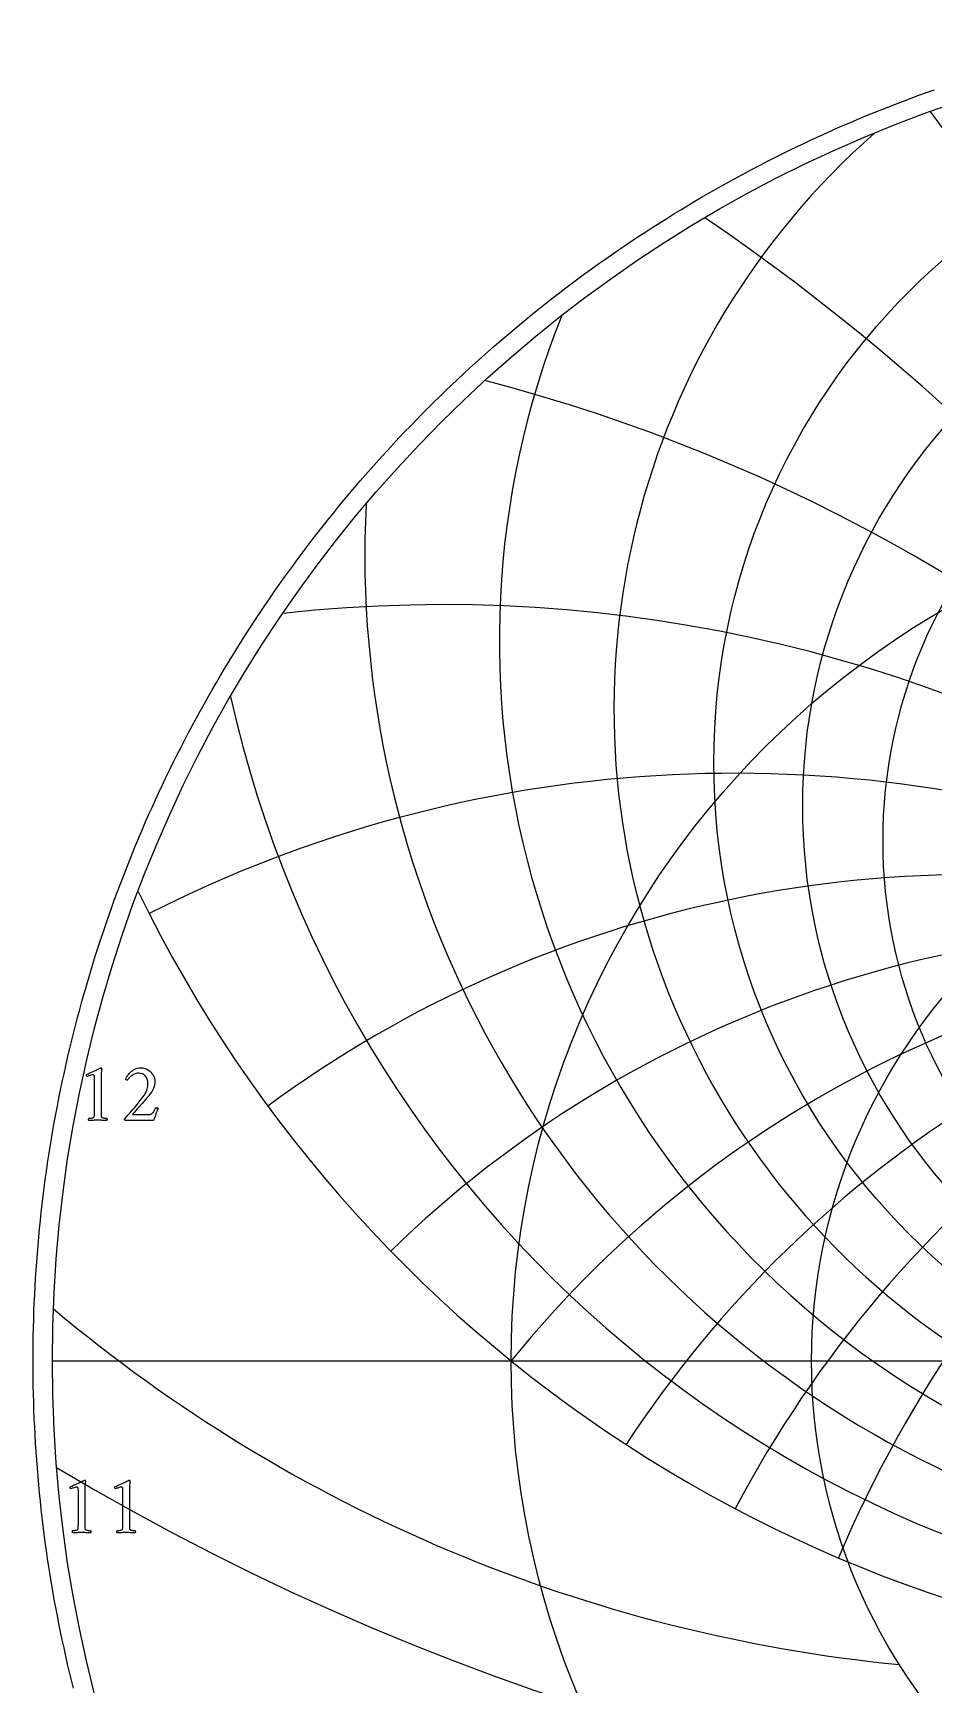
# Model space of a CAD drawing. Header units: millimetres. Extents: x -71 to 71, y -71 to 73.
# Drawn here: x -71.2 to -23.6, y -17.1 to 70.2 of the extents above; entities that cross this region are included whole.
import ezdxf

# ---------------------------------------------------------------- set-up
doc = ezdxf.new("R2010")
doc.units = ezdxf.units.MM
for name, color, linetype in [('CUT_OUTER', 1, 'Continuous'), ('ENGRAVE', 7, 'Continuous'), ('ENGRAVE_FINE', 8, 'Continuous'), ('TEXT', 5, 'Continuous')]:
    doc.layers.add(name, color=color, linetype=linetype)

msp = doc.modelspace()

# ---------------------------------------------------------------- linework, layer by layer
at = {"layer": 'CUT_OUTER'}
msp.add_lwpolyline([(-69.0856, -17.305), (-69.1905, -16.8808), (-69.2928, -16.456), (-69.3925, -16.0305), (-69.4895, -15.6044), (-69.5839, -15.1777), (-69.6758, -14.7505), (-69.765, -14.3227), (-69.8515, -13.8943), (-69.9355, -13.4655), (-70.0168, -13.0361), (-70.0954, -12.6062), (-70.1715, -12.1759), (-70.2449, -11.7451), (-70.3156, -11.3139), (-70.3837, -10.8822), (-70.4492, -10.4501), (-70.5119, -10.0177), (-70.5721, -9.5848), (-70.6296, -9.1516), (-70.6844, -8.7181), (-70.7366, -8.2842), (-70.7861, -7.85), (-70.8329, -7.4155), (-70.8771, -6.9808), (-70.9186, -6.5458), (-70.9574, -6.1105), (-70.9935, -5.675), (-71.027, -5.2393), (-71.0578, -4.8034), (-71.086, -4.3673), (-71.1114, -3.931), (-71.1342, -3.4946), (-71.1543, -3.0581), (-71.1717, -2.6214), (-71.1865, -2.1847), (-71.1985, -1.7478), (-71.2079, -1.3109), (-71.2146, -0.874), (-71.2187, -0.437), (-71.22, 0), (-71.2187, 0.437), (-71.2146, 0.874), (-71.2079, 1.3109), (-71.1985, 1.7478), (-71.1865, 2.1847), (-71.1717, 2.6214), (-71.1543, 3.0581), (-71.1342, 3.4946), (-71.1114, 3.931), (-71.086, 4.3673), (-71.0578, 4.8034), (-71.027, 5.2393), (-70.9935, 5.675), (-70.9574, 6.1105), (-70.9186, 6.5458), (-70.8771, 6.9808), (-70.8329, 7.4155), (-70.7861, 7.85), (-70.7366, 8.2842), (-70.6844, 8.7181), (-70.6296, 9.1516), (-70.5721, 9.5848), (-70.5119, 10.0177), (-70.4492, 10.4501), (-70.3837, 10.8822), (-70.3156, 11.3139), (-70.2449, 11.7451), (-70.1715, 12.1759), (-70.0954, 12.6062), (-70.0168, 13.0361), (-69.9355, 13.4655), (-69.8515, 13.8943), (-69.765, 14.3227), (-69.6758, 14.7505), (-69.5839, 15.1777), (-69.4895, 15.6044), (-69.3925, 16.0305), (-69.2928, 16.456), (-69.1905, 16.8808), (-69.0856, 17.305), (-68.9781, 17.7286), (-68.8681, 18.1515), (-68.7554, 18.5738), (-68.6401, 18.9953), (-68.5223, 19.4161), (-68.4019, 19.8362), (-68.2789, 20.2555), (-68.1533, 20.6741), (-68.0252, 21.0919), (-67.8945, 21.5089), (-67.7612, 21.9251), (-67.6254, 22.3404), (-67.487, 22.7549), (-67.3462, 23.1686), (-67.2027, 23.5814), (-67.0568, 23.9933), (-66.9083, 24.4043), (-66.7573, 24.8144), (-66.6038, 25.2235), (-66.4477, 25.6317), (-66.2892, 26.039), (-66.1282, 26.4452), (-65.9647, 26.8505), (-65.7987, 27.2547), (-65.6302, 27.6579), (-65.4593, 28.0601), (-65.2859, 28.4612), (-65.11, 28.8613), (-64.9317, 29.2603), (-64.7509, 29.6581), (-64.5677, 30.0549), (-64.3821, 30.4505), (-64.1941, 30.8449), (-64.0036, 31.2382), (-63.8107, 31.6304), (-63.6154, 32.0213), (-63.4178, 32.4111), (-63.2177, 32.7996), (-63.0152, 33.1868), (-62.8104, 33.5729), (-62.6033, 33.9576), (-62.3937, 34.3411), (-62.1818, 34.7233), (-61.9676, 35.1042), (-61.751, 35.4838), (-61.5321, 35.862), (-61.3109, 36.2389), (-61.0874, 36.6144), (-60.8616, 36.9885), (-60.6335, 37.3613), (-60.4031, 37.7326), (-60.1705, 38.1025), (-59.9355, 38.471), (-59.6984, 38.838), (-59.4589, 39.2036), (-59.2173, 39.5677), (-58.9734, 39.9303), (-58.7273, 40.2914), (-58.4789, 40.651), (-58.2284, 41.0091), (-57.9757, 41.3656), (-57.7208, 41.7205), (-57.4637, 42.0739), (-57.2044, 42.4257), (-56.943, 42.7759), (-56.6795, 43.1245), (-56.4138, 43.4715), (-56.146, 43.8168), (-55.8761, 44.1605), (-55.6041, 44.5025), (-55.33, 44.8428), (-55.0538, 45.1815), (-54.7755, 45.5184), (-54.4952, 45.8537), (-54.2128, 46.1872), (-53.9284, 46.519), (-53.642, 46.849), (-53.3535, 47.1773), (-53.063, 47.5037), (-52.7705, 47.8284), (-52.4761, 48.1513), (-52.1796, 48.4724), (-51.8812, 48.7917), (-51.5809, 49.1091), (-51.2786, 49.4246), (-50.9743, 49.7384), (-50.6682, 50.0502), (-50.3601, 50.3601), (-50.0502, 50.6682), (-49.7384, 50.9743), (-49.4246, 51.2786), (-49.1091, 51.5809), (-48.7917, 51.8812), (-48.4724, 52.1796), (-48.1513, 52.4761), (-47.8284, 52.7705), (-47.5037, 53.063), (-47.1773, 53.3535), (-46.849, 53.642), (-46.519, 53.9284), (-46.1872, 54.2128), (-45.8537, 54.4952), (-45.5184, 54.7755), (-45.1815, 55.0538), (-44.8428, 55.33), (-44.5025, 55.6041), (-44.1605, 55.8761), (-43.8168, 56.146), (-43.4715, 56.4138), (-43.1245, 56.6795), (-42.7759, 56.943), (-42.4257, 57.2044), (-42.0739, 57.4637), (-41.7205, 57.7208), (-41.3656, 57.9757), (-41.0091, 58.2284), (-40.651, 58.4789), (-40.2914, 58.7273), (-39.9303, 58.9734), (-39.5677, 59.2173), (-39.2036, 59.4589), (-38.838, 59.6984), (-38.471, 59.9355), (-38.1025, 60.1705), (-37.7326, 60.4031), (-37.3613, 60.6335), (-36.9885, 60.8616), (-36.6144, 61.0874), (-36.2389, 61.3109), (-35.862, 61.5321), (-35.4838, 61.751), (-35.1042, 61.9676), (-34.7233, 62.1818), (-34.3411, 62.3937), (-33.9576, 62.6033), (-33.5729, 62.8104), (-33.1868, 63.0152), (-32.7996, 63.2177), (-32.4111, 63.4178), (-32.0213, 63.6154), (-31.6304, 63.8107), (-31.2382, 64.0036), (-30.8449, 64.1941), (-30.4505, 64.3821), (-30.0549, 64.5677), (-29.6581, 64.7509), (-29.2603, 64.9317), (-28.8613, 65.11), (-28.4612, 65.2859), (-28.0601, 65.4593), (-27.6579, 65.6302), (-27.2547, 65.7987), (-26.8505, 65.9647), (-26.4452, 66.1282), (-26.039, 66.2892), (-25.6317, 66.4477), (-25.2235, 66.6038), (-24.8144, 66.7573), (-24.4043, 66.9083), (-23.9933, 67.0568), (-23.5814, 67.2027)], dxfattribs=at)
at = {"layer": 'ENGRAVE'}
msp.add_lwpolyline([(-70.2, 0), (70.2, 0)], dxfattribs=at)
for centre, radius in [((0, 0), 70.2), ((0, 31.6222), 35.2387), ((0, 29.3414), 30.5447), ((0, 27.5032), 26.2999), ((0, 0), 45.9522), ((0, 0), 30.0798)]:
    msp.add_circle(centre, radius, dxfattribs=at)
for centre, radius, start, end in [((0, 34.4687), 40.5184, 131.307855, 48.692145), ((0, 38.0583), 46.5751, 158.307565, 21.692435), ((0, 42.6543), 53.6864, 177.166321, 2.833679), ((0, 48.6634), 62.275, 192.562112, 347.437888), ((0, 56.7462), 73.0187, 205.930897, 334.069103), ((0, -37.2113), 59.1294, 39, 141), ((0, -37.2113), 59.1294, 39, 141), ((-17.5067, 65.3361), 81.7734, 229.930345, 264.433471)]:
    msp.add_arc(centre, radius, start, end, dxfattribs=at)
at = {"layer": 'ENGRAVE_FINE'}
for centre, radius, start, end in [((-162.4567, -37.2113), 172.8828, 7.145895, 36.6736), ((-162.4567, -37.2113), 172.8828, 7.145895, 36.6736), ((-102.4151, -37.2113), 118.2588, 10.840654, 55.662821), ((-102.4151, -37.2113), 118.2588, 10.840654, 55.662821), ((-70.4677, -37.2113), 91.989, 14.688568, 75.445741), ((-70.4677, -37.2113), 91.989, 14.688568, 75.445741), ((-49.6155, -37.2113), 77.188, 18.753071, 96.251491), ((-49.6155, -37.2113), 77.188, 18.753071, 96.251491), ((-34.1384, -37.2113), 68.2768, 23.109812, 116.954145), ((-34.1384, -37.2113), 68.2768, 23.109812, 116.954145), ((34.1384, -37.2113), 68.2768, 63.045855, 156.890188), ((34.1384, -37.2113), 68.2768, 63.045855, 156.890188), ((-21.5213, -37.2113), 62.9242, 27.851987, 126.345474), ((-21.5213, -37.2113), 62.9242, 27.851987, 126.345474), ((21.5213, -37.2113), 62.9242, 53.654526, 152.148013), ((21.5213, -37.2113), 62.9242, 53.654526, 152.148013), ((-10.4261, -37.2113), 60.0416, 33.097661, 134.238363), ((-10.4261, -37.2113), 60.0416, 33.097661, 134.238363), ((10.4261, -37.2113), 60.0416, 45.761637, 146.902339), ((10.4261, -37.2113), 60.0416, 45.761637, 146.902339), ((0, 111.4929), 136.4429, 239.147014, 300.852986)]:
    msp.add_arc(centre, radius, start, end, dxfattribs=at)
at = {"layer": 'TEXT'}
for points in [[(-67.9687, 13.2147), (-67.9687, 14.9639), (-67.9699, 15.0068), (-67.9736, 15.0425), (-67.9799, 15.071), (-67.9886, 15.0923), (-68.0003, 15.1078), (-68.0157, 15.1189), (-68.0347, 15.1256), (-68.0572, 15.1278), (-68.0849, 15.1257), (-68.1192, 15.1195), (-68.1602, 15.1091), (-68.2078, 15.0946), (-68.2557, 15.0786), (-68.2975, 15.0641), (-68.3332, 15.051), (-68.3628, 15.0392), (-68.3802, 15.0555), (-68.3927, 15.0735), (-68.4001, 15.0932), (-68.4026, 15.1145), (-68.4026, 15.1148), (-68.4026, 15.1156), (-68.4026, 15.117), (-68.4026, 15.1189), (-68.4021, 15.1269), (-68.4004, 15.1333), (-68.3977, 15.138), (-68.3938, 15.1411), (-68.3056, 15.1811), (-68.2183, 15.2213), (-68.1318, 15.2619), (-68.0461, 15.3027), (-67.9645, 15.3419), (-67.89, 15.3774), (-67.8228, 15.4094), (-67.7627, 15.4378), (-67.7131, 15.461), (-67.6769, 15.4776), (-67.6544, 15.4876), (-67.6454, 15.4909), (-67.6365, 15.4909), (-67.6263, 15.4892), (-67.6177, 15.4843), (-67.6108, 15.476), (-67.6055, 15.4643), (-67.6014, 15.4516), (-67.5978, 15.44), (-67.5947, 15.4295), (-67.5922, 15.42), (-67.5933, 15.4133), (-67.5967, 15.3929), (-67.6022, 15.359), (-67.61, 15.3116), (-67.6177, 15.2516), (-67.6232, 15.1804), (-67.6266, 15.0977), (-67.6277, 15.0038), (-67.6277, 13.2147), (-67.6275, 13.1668), (-67.6271, 13.1206), (-67.6264, 13.076), (-67.6255, 13.0331), (-67.6234, 12.993), (-67.6194, 12.9568), (-67.6134, 12.9244), (-67.6055, 12.8959), (-67.5981, 12.8851), (-67.5845, 12.8748), (-67.5648, 12.8651), (-67.5391, 12.856), (-67.5099, 12.8478), (-67.4799, 12.8411), (-67.449, 12.8357), (-67.4173, 12.8317), (-67.3876, 12.8288), (-67.3625, 12.8267), (-67.3422, 12.8254), (-67.3265, 12.825), (-67.3206, 12.8145), (-67.316, 12.8007), (-67.3128, 12.7835), (-67.311, 12.763), (-67.3112, 12.7425), (-67.3138, 12.7254), (-67.3189, 12.7115), (-67.3265, 12.701), (-67.3916, 12.7053), (-67.4539, 12.7093), (-67.5134, 12.7131), (-67.5701, 12.7165), (-67.6266, 12.7194), (-67.6852, 12.7215), (-67.7461, 12.7227), (-67.8092, 12.7232), (-67.8698, 12.7227), (-67.9277, 12.7215), (-67.9828, 12.7194), (-68.0351, 12.7165), (-68.0879, 12.7131), (-68.1447, 12.7093), (-68.2053, 12.7053), (-68.2698, 12.701), (-68.2774, 12.7115), (-68.2825, 12.7254), (-68.2851, 12.7425), (-68.2853, 12.763), (-68.2835, 12.7835), (-68.2803, 12.8007), (-68.2757, 12.8145), (-68.2698, 12.825), (-68.2541, 12.8254), (-68.2338, 12.8267), (-68.2088, 12.8288), (-68.179, 12.8317), (-68.1473, 12.8357), (-68.1164, 12.8411), (-68.0864, 12.8478), (-68.0572, 12.856), (-68.0318, 12.8651), (-68.0129, 12.8748), (-68.0008, 12.8851), (-67.9952, 12.8959), (-67.9872, 12.9244), (-67.9808, 12.9568), (-67.9761, 12.993), (-67.9731, 13.0331), (-67.9711, 13.076), (-67.9698, 13.1206), (-67.9689, 13.1668), (-67.9687, 13.2147)], [(-64.6119, 13.3608), (-64.6344, 13.3059), (-64.6573, 13.2474), (-64.6809, 13.1852), (-64.7049, 13.1195), (-64.7287, 13.0532), (-64.7514, 12.9894), (-64.773, 12.9281), (-64.7935, 12.8693), (-64.8118, 12.8164), (-64.8267, 12.773), (-64.8383, 12.7389), (-64.8466, 12.7143), (-66.3434, 12.7143), (-66.3502, 12.7194), (-66.3573, 12.7259), (-66.3646, 12.7338), (-66.3722, 12.7431), (-66.379, 12.7526), (-66.3838, 12.7614), (-66.3867, 12.7692), (-66.3877, 12.7763), (-66.2964, 12.8793), (-66.2039, 12.9844), (-66.1104, 13.0918), (-66.0157, 13.2014), (-65.9216, 13.3119), (-65.8297, 13.4217), (-65.7401, 13.5311), (-65.6526, 13.6398), (-65.5693, 13.7461), (-65.4921, 13.848), (-65.4209, 13.9454), (-65.3559, 14.0384), (-65.2954, 14.1328), (-65.2469, 14.2211), (-65.2102, 14.3033), (-65.1854, 14.3794), (-65.1689, 14.4533), (-65.1572, 14.5288), (-65.1501, 14.6061), (-65.1478, 14.6849), (-65.1562, 14.7912), (-65.1815, 14.8886), (-65.2237, 14.9772), (-65.2828, 15.0569), (-65.3549, 15.1228), (-65.4362, 15.1698), (-65.5265, 15.1981), (-65.626, 15.2075), (-65.7096, 15.2028), (-65.7877, 15.1887), (-65.8602, 15.1651), (-65.9272, 15.1322), (-65.9883, 15.0937), (-66.0434, 15.0536), (-66.0924, 15.0118), (-66.1353, 14.9684), (-66.1718, 14.9268), (-66.2017, 14.8909), (-66.225, 14.8604), (-66.2416, 14.8355), (-66.255, 14.8373), (-66.2687, 14.8427), (-66.2827, 14.8517), (-66.2969, 14.8643), (-66.3095, 14.8777), (-66.3185, 14.8892), (-66.3239, 14.8987), (-66.3257, 14.9064), (-66.3162, 14.9297), (-66.3008, 14.9601), (-66.2796, 14.9973), (-66.2527, 15.0414), (-66.2199, 15.0896), (-66.1812, 15.1388), (-66.1368, 15.1892), (-66.0866, 15.2407), (-66.0314, 15.2908), (-65.972, 15.337), (-65.9085, 15.3794), (-65.8408, 15.4178), (-65.769, 15.4498), (-65.693, 15.4726), (-65.6129, 15.4863), (-65.5286, 15.4909), (-65.4269, 15.4844), (-65.3299, 15.4649), (-65.2376, 15.4324), (-65.15, 15.3868), (-65.0692, 15.3311), (-64.9972, 15.2678), (-64.9341, 15.1971), (-64.8799, 15.1189), (-64.8363, 15.0356), (-64.8051, 14.9495), (-64.7864, 14.8607), (-64.7802, 14.7691), (-64.7844, 14.6775), (-64.7968, 14.5886), (-64.8176, 14.5025), (-64.8466, 14.4192), (-64.8829, 14.3387), (-64.9252, 14.2609), (-64.9737, 14.1859), (-65.0282, 14.1137), (-65.1056, 14.0192), (-65.1871, 13.9216), (-65.2727, 13.821), (-65.3625, 13.7173), (-65.4532, 13.6138), (-65.5413, 13.5136), (-65.627, 13.4168), (-65.7102, 13.3232), (-65.7879, 13.2359), (-65.8574, 13.1577), (-65.9186, 13.0886), (-65.9714, 13.0287), (-65.1123, 13.0287), (-65.051, 13.0338), (-64.9955, 13.0492), (-64.9459, 13.0748), (-64.902, 13.1106), (-64.8617, 13.157), (-64.8228, 13.2142), (-64.7853, 13.2821), (-64.7492, 13.3608), (-64.7428, 13.3725), (-64.7326, 13.3808), (-64.7185, 13.3858), (-64.7005, 13.3874), (-64.6928, 13.3869), (-64.6828, 13.3852), (-64.6706, 13.3824), (-64.6562, 13.3786), (-64.6418, 13.3741), (-64.6296, 13.3697), (-64.6197, 13.3653), (-64.6119, 13.3608)], [(-68.8257, -8.5842), (-68.8257, -6.835), (-68.827, -6.7921), (-68.8307, -6.7564), (-68.8369, -6.7279), (-68.8457, -6.7066), (-68.8574, -6.6911), (-68.8728, -6.68), (-68.8917, -6.6733), (-68.9143, -6.6711), (-68.942, -6.6732), (-68.9763, -6.6794), (-69.0173, -6.6898), (-69.0649, -6.7043), (-69.1127, -6.7203), (-69.1545, -6.7348), (-69.1902, -6.7479), (-69.2199, -6.7597), (-69.2373, -6.7434), (-69.2497, -6.7254), (-69.2572, -6.7057), (-69.2597, -6.6844), (-69.2597, -6.6841), (-69.2597, -6.6833), (-69.2597, -6.6819), (-69.2597, -6.68), (-69.2592, -6.672), (-69.2575, -6.6656), (-69.2547, -6.6609), (-69.2509, -6.6578), (-69.1627, -6.6178), (-69.0754, -6.5776), (-68.9889, -6.537), (-68.9032, -6.4962), (-68.8216, -6.457), (-68.7471, -6.4215), (-68.6799, -6.3895), (-68.6198, -6.3611), (-68.5701, -6.3379), (-68.534, -6.3213), (-68.5115, -6.3113), (-68.5025, -6.308), (-68.4936, -6.308), (-68.4834, -6.3097), (-68.4748, -6.3146), (-68.4679, -6.3229), (-68.4626, -6.3346), (-68.4584, -6.3473), (-68.4549, -6.3589), (-68.4518, -6.3694), (-68.4493, -6.3789), (-68.4504, -6.3856), (-68.4537, -6.406), (-68.4593, -6.4399), (-68.467, -6.4873), (-68.4748, -6.5473), (-68.4803, -6.6185), (-68.4836, -6.7012), (-68.4847, -6.7951), (-68.4847, -8.5842), (-68.4846, -8.6321), (-68.4842, -8.6783), (-68.4835, -8.7229), (-68.4825, -8.7658), (-68.4805, -8.8059), (-68.4764, -8.8421), (-68.4705, -8.8745), (-68.4626, -8.903), (-68.4551, -8.9138), (-68.4416, -8.9241), (-68.4219, -8.9338), (-68.3962, -8.9429), (-68.367, -8.9511), (-68.3369, -8.9578), (-68.3061, -8.9632), (-68.2744, -8.9672), (-68.2446, -8.9701), (-68.2196, -8.9722), (-68.1992, -8.9735), (-68.1836, -8.9739), (-68.1777, -8.9844), (-68.1731, -8.9982), (-68.1699, -9.0154), (-68.1681, -9.0359), (-68.1683, -9.0564), (-68.1709, -9.0735), (-68.176, -9.0874), (-68.1836, -9.0979), (-68.2487, -9.0936), (-68.3109, -9.0896), (-68.3704, -9.0858), (-68.4272, -9.0824), (-68.4836, -9.0795), (-68.5423, -9.0774), (-68.6032, -9.0762), (-68.6663, -9.0757), (-68.7269, -9.0762), (-68.7848, -9.0774), (-68.8398, -9.0795), (-68.8922, -9.0824), (-68.945, -9.0858), (-69.0018, -9.0896), (-69.0624, -9.0936), (-69.1269, -9.0979), (-69.1345, -9.0874), (-69.1396, -9.0735), (-69.1422, -9.0564), (-69.1424, -9.0359), (-69.1406, -9.0154), (-69.1374, -8.9982), (-69.1328, -8.9844), (-69.1269, -8.9739), (-69.1112, -8.9735), (-69.0909, -8.9722), (-69.0658, -8.9701), (-69.0361, -8.9672), (-69.0044, -8.9632), (-68.9735, -8.9578), (-68.9435, -8.9511), (-68.9143, -8.9429), (-68.8888, -8.9338), (-68.87, -8.9241), (-68.8578, -8.9138), (-68.8523, -8.903), (-68.8443, -8.8745), (-68.8379, -8.8421), (-68.8332, -8.8059), (-68.8302, -8.7658), (-68.8282, -8.7229), (-68.8268, -8.6783), (-68.826, -8.6321), (-68.8257, -8.5842)], [(-66.4698, -8.5842), (-66.4698, -6.835), (-66.4711, -6.7921), (-66.4748, -6.7564), (-66.481, -6.7279), (-66.4898, -6.7066), (-66.5015, -6.6911), (-66.5169, -6.68), (-66.5358, -6.6733), (-66.5584, -6.6711), (-66.5861, -6.6732), (-66.6204, -6.6794), (-66.6614, -6.6898), (-66.709, -6.7043), (-66.7568, -6.7203), (-66.7986, -6.7348), (-66.8343, -6.7479), (-66.864, -6.7597), (-66.8814, -6.7434), (-66.8938, -6.7254), (-66.9013, -6.7057), (-66.9038, -6.6844), (-66.9038, -6.6841), (-66.9038, -6.6833), (-66.9038, -6.6819), (-66.9038, -6.68), (-66.9033, -6.672), (-66.9016, -6.6656), (-66.8988, -6.6609), (-66.895, -6.6578), (-66.8068, -6.6178), (-66.7195, -6.5776), (-66.633, -6.537), (-66.5473, -6.4962), (-66.4657, -6.457), (-66.3912, -6.4215), (-66.324, -6.3895), (-66.2639, -6.3611), (-66.2142, -6.3379), (-66.1781, -6.3213), (-66.1555, -6.3113), (-66.1466, -6.308), (-66.1377, -6.308), (-66.1275, -6.3097), (-66.1189, -6.3146), (-66.112, -6.3229), (-66.1067, -6.3346), (-66.1025, -6.3473), (-66.0989, -6.3589), (-66.0959, -6.3694), (-66.0934, -6.3789), (-66.0945, -6.3856), (-66.0978, -6.406), (-66.1034, -6.4399), (-66.1111, -6.4873), (-66.1189, -6.5473), (-66.1244, -6.6185), (-66.1277, -6.7012), (-66.1288, -6.7951), (-66.1288, -8.5842), (-66.1287, -8.6321), (-66.1283, -8.6783), (-66.1276, -8.7229), (-66.1266, -8.7658), (-66.1245, -8.8059), (-66.1205, -8.8421), (-66.1146, -8.8745), (-66.1067, -8.903), (-66.0992, -8.9138), (-66.0857, -8.9241), (-66.066, -8.9338), (-66.0403, -8.9429), (-66.0111, -8.9511), (-65.981, -8.9578), (-65.9502, -8.9632), (-65.9185, -8.9672), (-65.8887, -8.9701), (-65.8637, -8.9722), (-65.8433, -8.9735), (-65.8277, -8.9739), (-65.8218, -8.9844), (-65.8172, -8.9982), (-65.814, -9.0154), (-65.8122, -9.0359), (-65.8123, -9.0564), (-65.815, -9.0735), (-65.8201, -9.0874), (-65.8277, -9.0979), (-65.8928, -9.0936), (-65.955, -9.0896), (-66.0145, -9.0858), (-66.0713, -9.0824), (-66.1277, -9.0795), (-66.1864, -9.0774), (-66.2473, -9.0762), (-66.3104, -9.0757), (-66.371, -9.0762), (-66.4289, -9.0774), (-66.4839, -9.0795), (-66.5363, -9.0824), (-66.5891, -9.0858), (-66.6459, -9.0896), (-66.7065, -9.0936), (-66.771, -9.0979), (-66.7786, -9.0874), (-66.7837, -9.0735), (-66.7863, -9.0564), (-66.7865, -9.0359), (-66.7847, -9.0154), (-66.7815, -8.9982), (-66.7769, -8.9844), (-66.771, -8.9739), (-66.7553, -8.9735), (-66.735, -8.9722), (-66.7099, -8.9701), (-66.6802, -8.9672), (-66.6485, -8.9632), (-66.6176, -8.9578), (-66.5876, -8.9511), (-66.5584, -8.9429), (-66.5329, -8.9338), (-66.5141, -8.9241), (-66.5019, -8.9138), (-66.4964, -8.903), (-66.4884, -8.8745), (-66.482, -8.8421), (-66.4773, -8.8059), (-66.4743, -8.7658), (-66.4723, -8.7229), (-66.4709, -8.6783), (-66.4701, -8.6321), (-66.4698, -8.5842)]]:
    msp.add_lwpolyline(points, close=True, dxfattribs=at)

doc.saveas('drawing.dxf')
